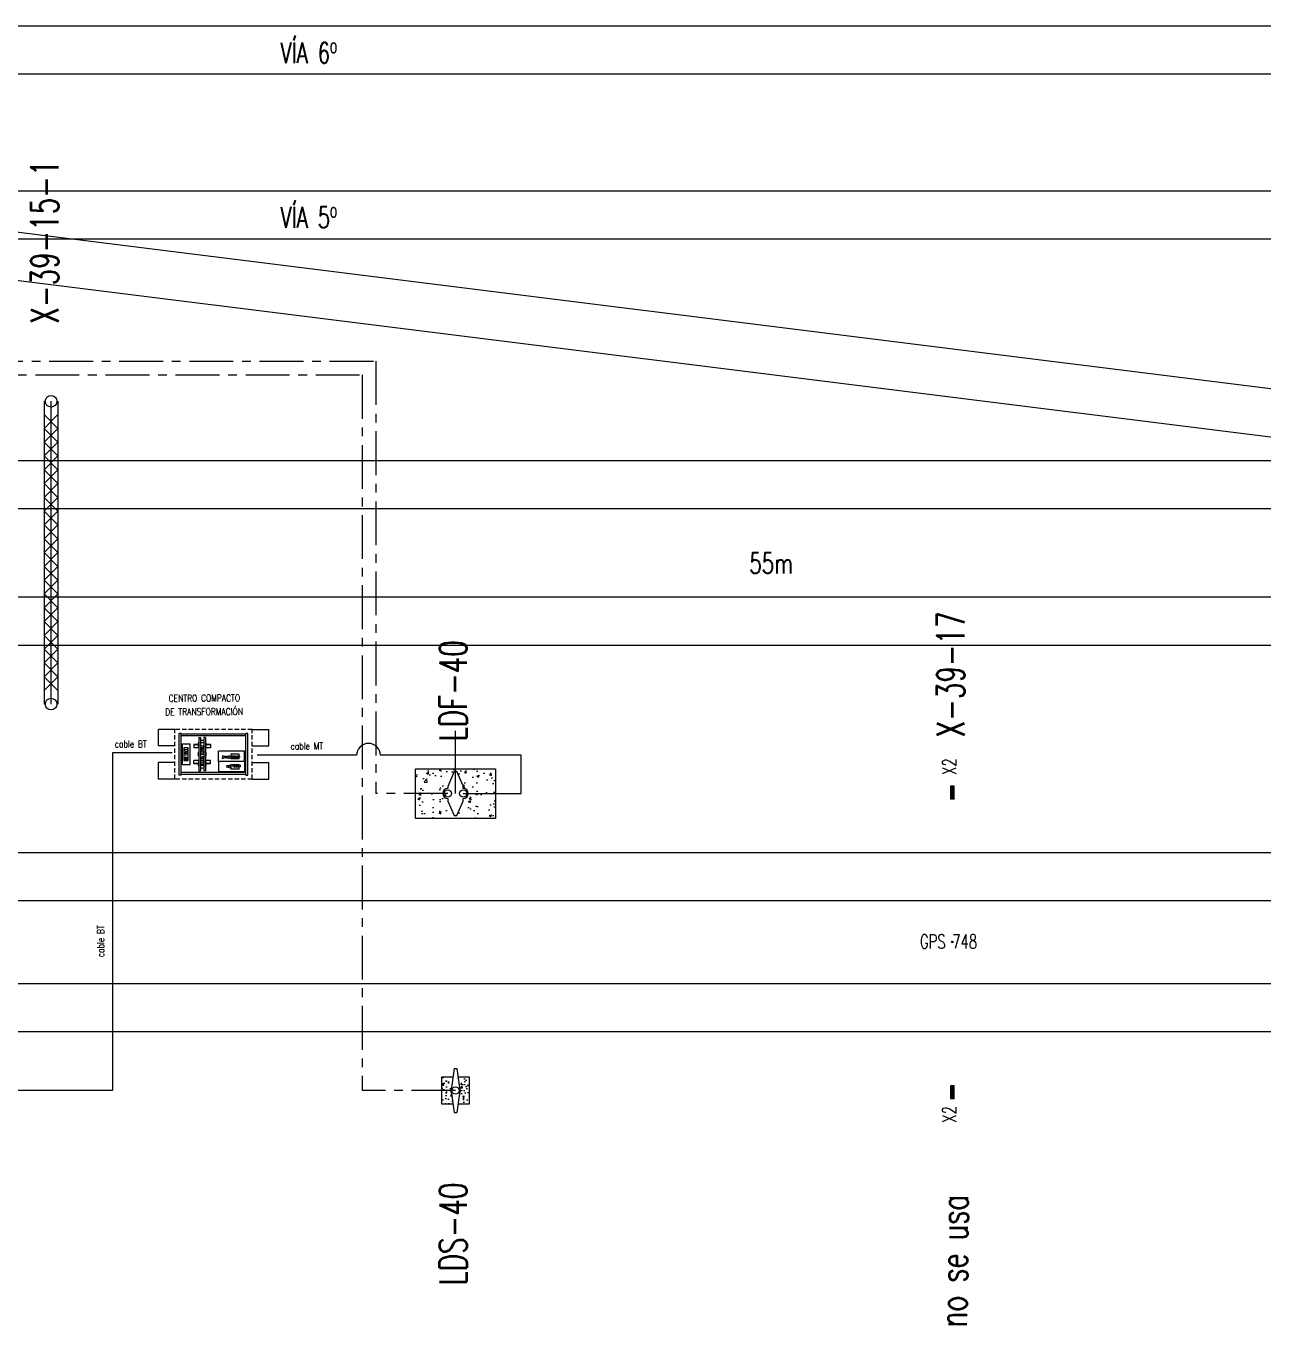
# Model space of a CAD drawing. Header units: millimetres. Extents: x 1587714 to 3094800, y -694377 to -413614.
# Drawn here: x 2240287 to 2285109, y -635189 to -588157 of the extents above; entities that cross this region are included whole.
import ezdxf

# ---------------------------------------------------------------- set-up
doc = ezdxf.new("R2010")
doc.units = ezdxf.units.MM
doc.linetypes.add('CENTER', pattern=[50.8, 31.75, -6.35, 6.35, -6.35])
doc.linetypes.add('HIDDEN2', pattern=[4.7625, 3.175, -1.5875])
doc.layers.add('Textos catenaria', color=7, linetype='Continuous')
doc.styles.add('SIMPLEX', font='simplex.shx', dxfattribs={"width": 0.75})
pattern_1 = [(50, (-2624.04677, -773.78864), (0.45546167, -0.039847714), [0.047625, -0.523875]), (355, (-2624.04677, -773.78864), (-0.088107065, 0.47764161), [0.0381, -0.4191]), (100.451, (-2624.0088, -773.79196), (0.367356254, 0.43779172), [0.040475, -0.445225]), (46.1842, (-2624.04677, -773.66164), (0.6776976, -0.10510582), [0.0714375, -0.7858125]), (96.6356, (-2623.9903, -773.6704), (0.59351059, 0.61856389), [0.0607125, -0.6678375]), (351.184, (-2624.0468, -773.66164), (0.59351151, 0.6185628), [0.05715, -0.62865]), (21, (-2623.98327, -773.6934), (0.3790372, -0.255663796), [0.047625, -0.523875]), (326, (-2623.98327, -773.6934), (0.15450507, 0.460469915), [0.0381, -0.4191]), (71.4514, (-2623.9517, -773.7147), (0.53354123, 0.204807144), [0.040475, -0.445225]), (37.5, (-2624.04677, -773.78864), (0.007721508, 0.211387597), [0, -0.41402, 0, -0.42545, 0, -0.4206875]), (7.5, (-2624.04677, -773.78864), (0.167049156, 0.250451437), [0, -0.24257, 0, -0.404495, 0, -0.1603375]), (327.5, (-2624.18837, -773.78864), (0.338976488, -0.01432186), [0, -0.15875, 0, -0.4953, 0, -0.657225]), (317.5, (-2624.25187, -773.78864), (0.370322953, 0.063566228), [0, -0.206375, 0, -0.32893, 0, -0.466725])]

# ---------------------------------------------------------------- blocks, each defined once
blk = doc.blocks.new('estructura tipo A con base')
h = blk.add_hatch()
h.set_pattern_fill('AR-CONC', color=8, scale=0.005, style=0)
h.set_pattern_definition([(50, (-2627.5983, -783.80706), (0.91092334, -0.07969543), [0.09525, -1.04775]), (355, (-2627.5983, -783.8071), (-0.17621413, 0.9552832), [0.0762, -0.8382]), (100.451, (-2627.5224, -783.8137), (0.7347125, 0.87558344), [0.08095, -0.89045]), (46.1842, (-2627.5983, -783.5531), (1.3553952, -0.21021164), [0.142875, -1.571625]), (96.6356, (-2627.4854, -783.5706), (1.1870212, 1.2371278), [0.121425, -1.335675]), (351.184, (-2627.5983, -783.553), (1.187023, 1.2371256), [0.1143, -1.2573]), (21, (-2627.4713, -783.61656), (0.7580744, -0.5113276), [0.09525, -1.04775]), (326, (-2627.4713, -783.6166), (0.30901014, 0.92093983), [0.0762, -0.8382]), (71.4514, (-2627.4081, -783.6592), (1.06708245, 0.4096143), [0.08095, -0.89045]), (37.5, (-2627.5983, -783.80706), (0.015443016, 0.422775194), [0, -0.82804, 0, -0.8509, 0, -0.841375]), (7.5, (-2627.5983, -783.80706), (0.33409831, 0.500902874), [0, -0.48514, 0, -0.80899, 0, -0.320675]), (327.5, (-2627.88152, -783.80706), (0.677952976, -0.02864372), [0, -0.3175, 0, -0.9906, 0, -1.31445]), (317.5, (-2628.0085, -783.80706), (0.74064591, 0.12713246), [0, -0.41275, 0, -0.65786, 0, -0.93345])])
h.paths.add_polyline_path([(-1.45, -0.9), (1.45, -0.9), (1.45, 0.9), (-1.45, 0.9)])
h.paths.add_polyline_path([(-0.28, 0.18), (-0.28, 0.25), (-0.05, 0.8), (0.05, 0.8), (0.28, 0.282), (0.28, 0.18, -1), (0.28, -0.18), (0.28, -0.282), (0.05, -0.8), (-0.05, -0.8), (-0.28, -0.282), (-0.28, -0.18, -1)], flags=16)
h.paths.add_polyline_path([(-0.15, 0, -1), (-0.41, 0, -1)], flags=0)
h.paths.add_polyline_path([(0.002, 0, -1), (-0.002, 0, -1)], flags=0)
h.paths.add_polyline_path([(0.41, 0, -1), (0.15, 0, -1)], flags=0)
blk.add_lwpolyline([(1.45, -0.9), (-1.45, -0.9), (-1.45, 0.9), (1.45, 0.9)], close=True)
at = {"color": 6}
blk.add_lwpolyline([(-0.28, -0.282), (-0.05, -0.8), (0.05, -0.8), (0.28, -0.282), (0.28, -0.18, 1), (0.28, 0.18), (0.28, 0.282), (0.05, 0.8), (-0.05, 0.8), (-0.28, 0.25), (-0.28, 0.18, 1), (-0.28, -0.18)], format="xyb", close=True, dxfattribs=at)
for centre, radius in [((-0.28, 0), 0.13), ((0, 0), 0.0021), ((0.28, 0), 0.13)]:
    blk.add_circle(centre, radius, dxfattribs=at)
blk = doc.blocks.new('estructura terminal o retención para LDS')
h = blk.add_hatch()
h.set_pattern_fill('AR-CONC', color=8, scale=0.0025, style=0)
h.set_pattern_definition(pattern_1)
h.paths.add_polyline_path([(-0.5, -0.5), (-0.089, -0.5), (-0.14, -0.113, -0.352658), (-0.14, 0.113), (-0.089, 0.5), (-0.5, 0.5)])
h = blk.add_hatch()
h.set_pattern_fill('AR-CONC', color=8, scale=0.0025, style=0)
h.set_pattern_definition(pattern_1)
h.paths.add_polyline_path([(0.14, -0.113), (0.089, -0.5), (0.5, -0.5), (0.5, 0.5), (0.089, 0.5), (0.14, 0.113, -0.352658)])
at = {"color": 6}
for p, q in [((-0.05, 0.8), (-0.14, 0.113)), ((-0.05, 0.8), (0.05, 0.8)), ((0.05, 0.8), (0.14, 0.113)), ((-0.14, -0.113), (-0.05, -0.8)), ((0.14, -0.113), (0.05, -0.8)), ((-0.05, -0.8), (0.05, -0.8))]:
    blk.add_line(p, q, dxfattribs=at)
for points in [[(-0.089, -0.5), (-0.5, -0.5), (-0.5, 0.5), (-0.089, 0.5)], [(0.089, 0.5), (0.5, 0.5), (0.5, -0.5), (0.089, -0.5)]]:
    blk.add_lwpolyline(points)
blk.add_circle((0, 0), 0.13, dxfattribs=at)
for start, end in [(141.1488, 218.8512), (321.1488, 38.8512)]:
    blk.add_arc((0, 0), 0.18, start, end, dxfattribs=at)
blk = doc.blocks.new('centro compacto de transformación')
at = {"color": 11}
for p, q in [((0, 0.09), (-0.065, 0.09)), ((-0.065, 0.09), (-0.065, -1.42)), ((0, 0.09), (0, -1.42)), ((0, 0.065), (2.35, 0.065)), ((0, 0), (2.35, 0)), ((2.35, 0.09), (2.35, -1.42)), ((2.35, 0.09), (2.415, 0.09)), ((2.415, 0.09), (2.415, -1.42)), ((0.05, -0.398), (0.05, -0.023)), ((0.05, -0.023), (0.99, -0.023)), ((0.05, -0.398), (0.99, -0.398)), ((0.05, -0.398), (0.05, -0.773)), ((0.99, -0.398), (0.99, -0.023)), ((0.99, -0.398), (0.99, -0.773)), ((1.29, -0.315), (1.44, -0.315)), ((1.29, -0.315), (1.29, -0.44)), ((1.29, -0.323), (1.44, -0.323)), ((1.29, -0.432), (1.472, -0.432)), ((1.29, -0.44), (1.472, -0.44)), ((1.472, -1.265), (1.472, -0.065)), ((1.472, -0.065), (1.527, -0.065)), ((1.527, -1.265), (1.527, -0.065)), ((1.527, -0.25), (1.652, -0.25)), ((1.652, -1.265), (1.652, -0.065)), ((1.707, -0.065), (1.652, -0.065)), ((1.707, -0.44), (1.89, -0.44)), ((1.707, -1.265), (1.707, -0.065)), ((1.707, -0.432), (1.89, -0.432)), ((1.74, -0.315), (1.89, -0.315)), ((1.74, -0.323), (1.89, -0.323)), ((1.89, -0.315), (1.89, -0.44)), ((2.025, -0.287), (2.025, -1.043)), ((2.3, -0.287), (2.025, -0.287)), ((2.3, -0.287), (2.3, -1.043)), ((0.05, -0.773), (0.99, -0.773)), ((1.29, -0.89), (1.472, -0.89)), ((1.29, -1.015), (1.29, -0.89)), ((1.29, -0.898), (1.472, -0.898)), ((1.707, -0.89), (1.89, -0.89)), ((1.707, -0.898), (1.89, -0.898)), ((1.89, -1.015), (1.89, -0.89)), ((0, -1.33), (2.35, -1.33)), ((0, -1.395), (2.35, -1.395)), ((1.29, -1.007), (1.44, -1.007)), ((1.29, -1.015), (1.44, -1.015)), ((1.472, -1.265), (1.527, -1.265)), ((1.527, -1.08), (1.652, -1.08)), ((1.707, -1.265), (1.652, -1.265)), ((1.74, -1.007), (1.89, -1.007)), ((1.74, -1.015), (1.89, -1.015)), ((2.3, -1.043), (2.025, -1.043)), ((-0.065, -1.42), (0, -1.42)), ((2.35, -1.42), (2.415, -1.42))]:
    blk.add_line(p, q, dxfattribs=at)
at = {"color": 5}
for points in [[(0.55, -0.285), (0.55, -0.135), (0.25, -0.135), (0.25, -0.285)], [(2.25, -0.44), (2.1, -0.44), (2.1, -0.89), (2.25, -0.89)], [(0.55, -0.665), (0.55, -0.515), (0.25, -0.515), (0.25, -0.665)]]:
    blk.add_lwpolyline(points, close=True, dxfattribs=at)
at = {"color": 11}
for centre, start, end in [((1.59, -0.315), 141.5668, 218.4332), ((1.59, -0.315), 65.3757, 114.6243), ((1.59, -0.315), 321.5668, 38.4332), ((1.59, -0.665), 141.5668, 218.4332), ((1.59, -1.015), 141.5668, 218.4332), ((1.59, -0.665), 321.5668, 38.4332), ((1.59, -1.015), 321.5668, 38.4332), ((1.59, -1.015), 245.3757, 294.6243)]:
    blk.add_arc(centre, 0.15, start, end, dxfattribs=at)
at = {"layer": 'Textos catenaria', "color": 11, "style": 'SIMPLEX', "width": 0.7}
for s, p in [('celda QM', (0.185, -0.271)), ('celda GAM2', (0.215, -0.612))]:
    blk.add_text(s, height=0.1, dxfattribs=at).set_placement(p)
for s, p in [('TRAFO SECO', (1.641, -0.995)), ('TAB-BT', (2.216, -0.86))]:
    blk.add_text(s, height=0.1, rotation=90, dxfattribs=at).set_placement(p)
blk = doc.blocks.new('centro compacto de transformación con fosa')
at = {"color": 3}
for p, q in [((0, 0), (0, -0.6)), ((0.6, 0), (0, 0)), ((3.4, 0), (4, 0)), ((4, 0), (4, -0.6)), ((0.6, -0.6), (0, -0.6)), ((3.4, -0.6), (4, -0.6)), ((0, -1.2), (0, -1.8)), ((0.6, -1.2), (0, -1.2)), ((3.4, -1.2), (4, -1.2)), ((4, -1.2), (4, -1.8)), ((0.6, -1.8), (0, -1.8)), ((3.4, -1.8), (4, -1.8))]:
    blk.add_line(p, q, dxfattribs=at)
at = {"color": 3, "linetype": 'HIDDEN2', "ltscale": 0.05}
for p, q in [((0.6, 0), (3.4, 0)), ((0.6, 0), (0.6, -1.8)), ((3.4, 0), (3.4, -1.8)), ((0.6, -1.8), (3.4, -1.8))]:
    blk.add_line(p, q, dxfattribs=at)
blk.add_blockref('centro compacto de transformación', (0.825, -0.235))

msp = doc.modelspace()

# ---------------------------------------------------------------- hatches: boundary and pattern name
for points in [[(2273779.2936, -616157.058), (2273919.2936, -616157.058), (2273919.2936, -615697.058), (2273779.2936, -615697.058)], [(2273779.2936, -627017.058), (2273919.2936, -627017.058), (2273919.2936, -626557.058), (2273779.2936, -626557.058)]]:
    msp.add_hatch(color=256).paths.add_polyline_path(points)

# ---------------------------------------------------------------- linework, layer by layer
at = {"color": 8}
for p, q in [((1807910.0637, -588157.058), (2502878.9773, -588157.058)), ((1807910.0637, -589897.058), (2502878.9773, -589897.058)), ((1807910.0637, -594127.058), (2393849.2936, -594127.058)), ((1807910.0637, -595867.058), (2393849.2936, -595867.058)), ((1807910.0637, -603897.058), (2468977.5054, -603897.058)), ((1807910.0637, -605637.058), (2468977.5054, -605637.058)), ((1864089.2936, -608847.058), (2455757.1741, -608847.058)), ((1864089.2936, -610587.058), (2455757.1741, -610587.058)), ((1587714.0308, -618107.058), (2830273.8504, -618107.058)), ((1587714.0308, -619847.058), (2830273.8504, -619847.058)), ((1587714.0308, -622847.058), (2830273.8504, -622847.058)), ((1587714.0308, -624587.058), (2830273.8504, -624587.058))]:
    msp.add_line(p, q, dxfattribs=at)
for p, q in [((2228032.0741, -594127.058), (2306179.5877, -603897.058)), ((2227816.2197, -595853.6172), (2305963.7333, -605623.6172)), ((2255849.2936, -615967.058), (2255849.2936, -613699.1395)), ((2245585.0647, -614488.0818), (2243427.2909, -614488.0818)), ((2243427.2909, -614488.0818), (2243427.2909, -626732.3758)), ((2252266.712, -614583.454), (2248665.0461, -614583.454)), ((2258223.8189, -614583.454), (2253129.3495, -614583.454)), ((2258223.8189, -615967.058), (2258223.8189, -614583.454)), ((2256129.2936, -615967.058), (2258223.8189, -615967.058)), ((2273779.2936, -615697.058), (2273779.2936, -616157.058)), ((2273919.2936, -615697.058), (2273779.2936, -615697.058)), ((2273779.2936, -615697.058), (2273919.2936, -616157.058)), ((2273919.2936, -616157.058), (2273919.2936, -615697.058)), ((2273779.2936, -616157.058), (2273919.2936, -616157.058)), ((2243427.2909, -626732.3758), (2108550.0064, -626732.3758)), ((2273779.2936, -626557.058), (2273779.2936, -627017.058)), ((2273919.2936, -626557.058), (2273779.2936, -626557.058)), ((2273779.2936, -626557.058), (2273919.2936, -627017.058)), ((2273919.2936, -627017.058), (2273919.2936, -626557.058)), ((2273779.2936, -627017.058), (2273919.2936, -627017.058))]:
    msp.add_line(p, q)
at = {"color": 8, "linetype": 'CENTER', "ltscale": 50}
for p, q in [((2027769.6443, -600300.9243), (2252964.0821, -600300.9243)), ((2252964.0821, -600300.9243), (2252964.0821, -615967.058)), ((2027269.6443, -600800.9243), (2252464.0821, -600800.9243)), ((2252464.0821, -600800.9243), (2252464.0821, -626727.058)), ((2255569.2936, -615967.058), (2252964.0821, -615967.058)), ((2255849.2936, -626727.058), (2252464.0821, -626727.058))]:
    msp.add_line(p, q, dxfattribs=at)
at = {"color": 4}
for p, q in [((2240949.8412, -601757.058), (2240949.8412, -612727.058)), ((2241439.8412, -601757.058), (2241439.8412, -612727.058)), ((2241439.8412, -602236.5863), (2240949.8412, -602736.5863)), ((2240949.8412, -602236.5863), (2241439.8412, -602736.5863)), ((2241439.8412, -602736.5863), (2240949.8412, -603236.5863)), ((2240949.8412, -602736.5863), (2241439.8412, -603236.5863)), ((2241439.8412, -603236.5863), (2240949.8412, -603736.5863)), ((2240949.8412, -603236.5863), (2241439.8412, -603736.5863)), ((2241439.8412, -603736.5863), (2240949.8412, -604236.5863)), ((2240949.8412, -603736.5863), (2241439.8412, -604236.5863)), ((2241439.8412, -604236.5863), (2240949.8412, -604736.5863)), ((2240949.8412, -604236.5863), (2241439.8412, -604736.5863)), ((2241439.8412, -604736.5863), (2240949.8412, -605236.5863)), ((2240949.8412, -604736.5863), (2241439.8412, -605236.5863)), ((2241439.8412, -605236.5863), (2240949.8412, -605736.5863)), ((2240949.8412, -605236.5863), (2241439.8412, -605736.5863)), ((2241439.8412, -605736.5863), (2240949.8412, -606236.5863)), ((2240949.8412, -605736.5863), (2241439.8412, -606236.5863)), ((2241439.8412, -606236.5863), (2240949.8412, -606736.5863)), ((2240949.8412, -606236.5863), (2241439.8412, -606736.5863)), ((2241439.8412, -606736.5863), (2240949.8412, -607236.5863)), ((2240949.8412, -606736.5863), (2241439.8412, -607236.5863)), ((2241439.8412, -607236.5863), (2240949.8412, -607736.5863)), ((2240949.8412, -607236.5863), (2241439.8412, -607736.5863)), ((2241439.8412, -607736.5863), (2240949.8412, -608236.5863)), ((2240949.8412, -607736.5863), (2241439.8412, -608236.5863)), ((2241439.8412, -608236.5863), (2240949.8412, -608736.5863)), ((2240949.8412, -608236.5863), (2241439.8412, -608736.5863)), ((2241439.8412, -608736.5863), (2240949.8412, -609236.5863)), ((2240949.8412, -608736.5863), (2241439.8412, -609236.5863)), ((2241439.8412, -609236.5863), (2240949.8412, -609736.5863)), ((2240949.8412, -609236.5863), (2241439.8412, -609736.5863)), ((2241439.8412, -609736.5863), (2240949.8412, -610236.5863)), ((2240949.8412, -609736.5863), (2241439.8412, -610236.5863)), ((2241439.8412, -610236.5863), (2240949.8412, -610736.5863)), ((2240949.8412, -610236.5863), (2241439.8412, -610736.5863)), ((2241439.8412, -610736.5863), (2240949.8412, -611236.5863)), ((2240949.8412, -610736.5863), (2241439.8412, -611236.5863)), ((2241439.8412, -611236.5863), (2240949.8412, -611736.5863)), ((2240949.8412, -611236.5863), (2241439.8412, -611736.5863)), ((2241439.8412, -611736.5863), (2240949.8412, -612236.5863)), ((2240949.8412, -611736.5863), (2241439.8412, -612236.5863))]:
    msp.add_line(p, q, dxfattribs=at)
at = {"color": 5}
msp.add_line((2241194.8412, -612727.058), (2241194.8412, -601757.058), dxfattribs=at)
for centre, radius in [((2241194.8412, -601757.058), 210), ((2241194.8412, -612727.058), 210), ((2273849.2936, -621347.058), 29.2535)]:
    msp.add_circle(centre, radius)
msp.add_arc((2252698.0307, -614583.4552), 431.3187, 0.00016497, 179.99983503)

# ---------------------------------------------------------------- block references
at = {"xscale": 1000, "yscale": 1000, "zscale": 1000, "rotation": 180}
msp.add_blockref('centro compacto de transformación con fosa', (2249083.4581, -615443.0714), dxfattribs=at)
at = {"xscale": 1000, "yscale": 1000, "zscale": 1000}
for name, p in [('estructura tipo A con base', (2255849.2936, -615967.058)), ('estructura terminal o retención para LDS', (2255849.2936, -626727.058))]:
    msp.add_blockref(name, p, dxfattribs=at)

# ---------------------------------------------------------------- texts
at = {"layer": 'Textos catenaria', "style": 'SIMPLEX', "width": 0.7}
for s, height, p in [('VÍA 6º', 750, (2249505.9337, -589505.6276)), ('VÍA 5º', 750, (2249505.9337, -595465.7556)), ('55m', 750, (2266496.648, -607996.462)), ('GPS 748', 500, (2272678.5448, -621577.2048))]:
    msp.add_text(s, height=height, dxfattribs=at).set_placement(p)
at = {"layer": 'Textos catenaria', "style": 'SIMPLEX'}
for s, height, rotation, width, p in [('X-39-15-1', 1000, 90, 0.7, (2241468.0903, -598939.3939)), ('X-39-17', 1000, 90, 0.7, (2274287.4652, -613928.2098)), ('LDF-40', 1000, 90, 0.7, (2256265.9643, -614072.9079)), ('DE TRANSFORMACIÓN', 250, 0.31934158, 0.8, (2245331.6777, -613136.1778)), ('CENTRO COMPACTO', 250, 0.31934158, 0.8, (2245457.0271, -612642.9226)), ('cable BT', 250, 0.31934158, 0.8, (2243504.2034, -614300.0841)), ('cable MT', 250, 0.31934158, 0.8, (2249874.1275, -614377.5218)), ('X2', 500, 90, 0.7, (2273995.4601, -615291.7197)), ('cable BT', 250, 90.31934158, 0.8, (2243121.8809, -621898.3498)), ('X2', 500, 90, 0.7, (2273995.4601, -627890.8148)), ('LDS-40', 1000, 90, 0.7, (2256265.9643, -633785.6937))]:
    msp.add_text(s, height=height, rotation=rotation, dxfattribs=dict(at, width=width)).set_placement(p)
at = {"layer": 'Textos catenaria', "color": 7, "style": 'SIMPLEX', "width": 0.7}
msp.add_text('no se usa', height=1000, rotation=89.39266236, dxfattribs=at).set_placement((2274380.3163, -635309.2948))

doc.saveas('drawing.dxf')
